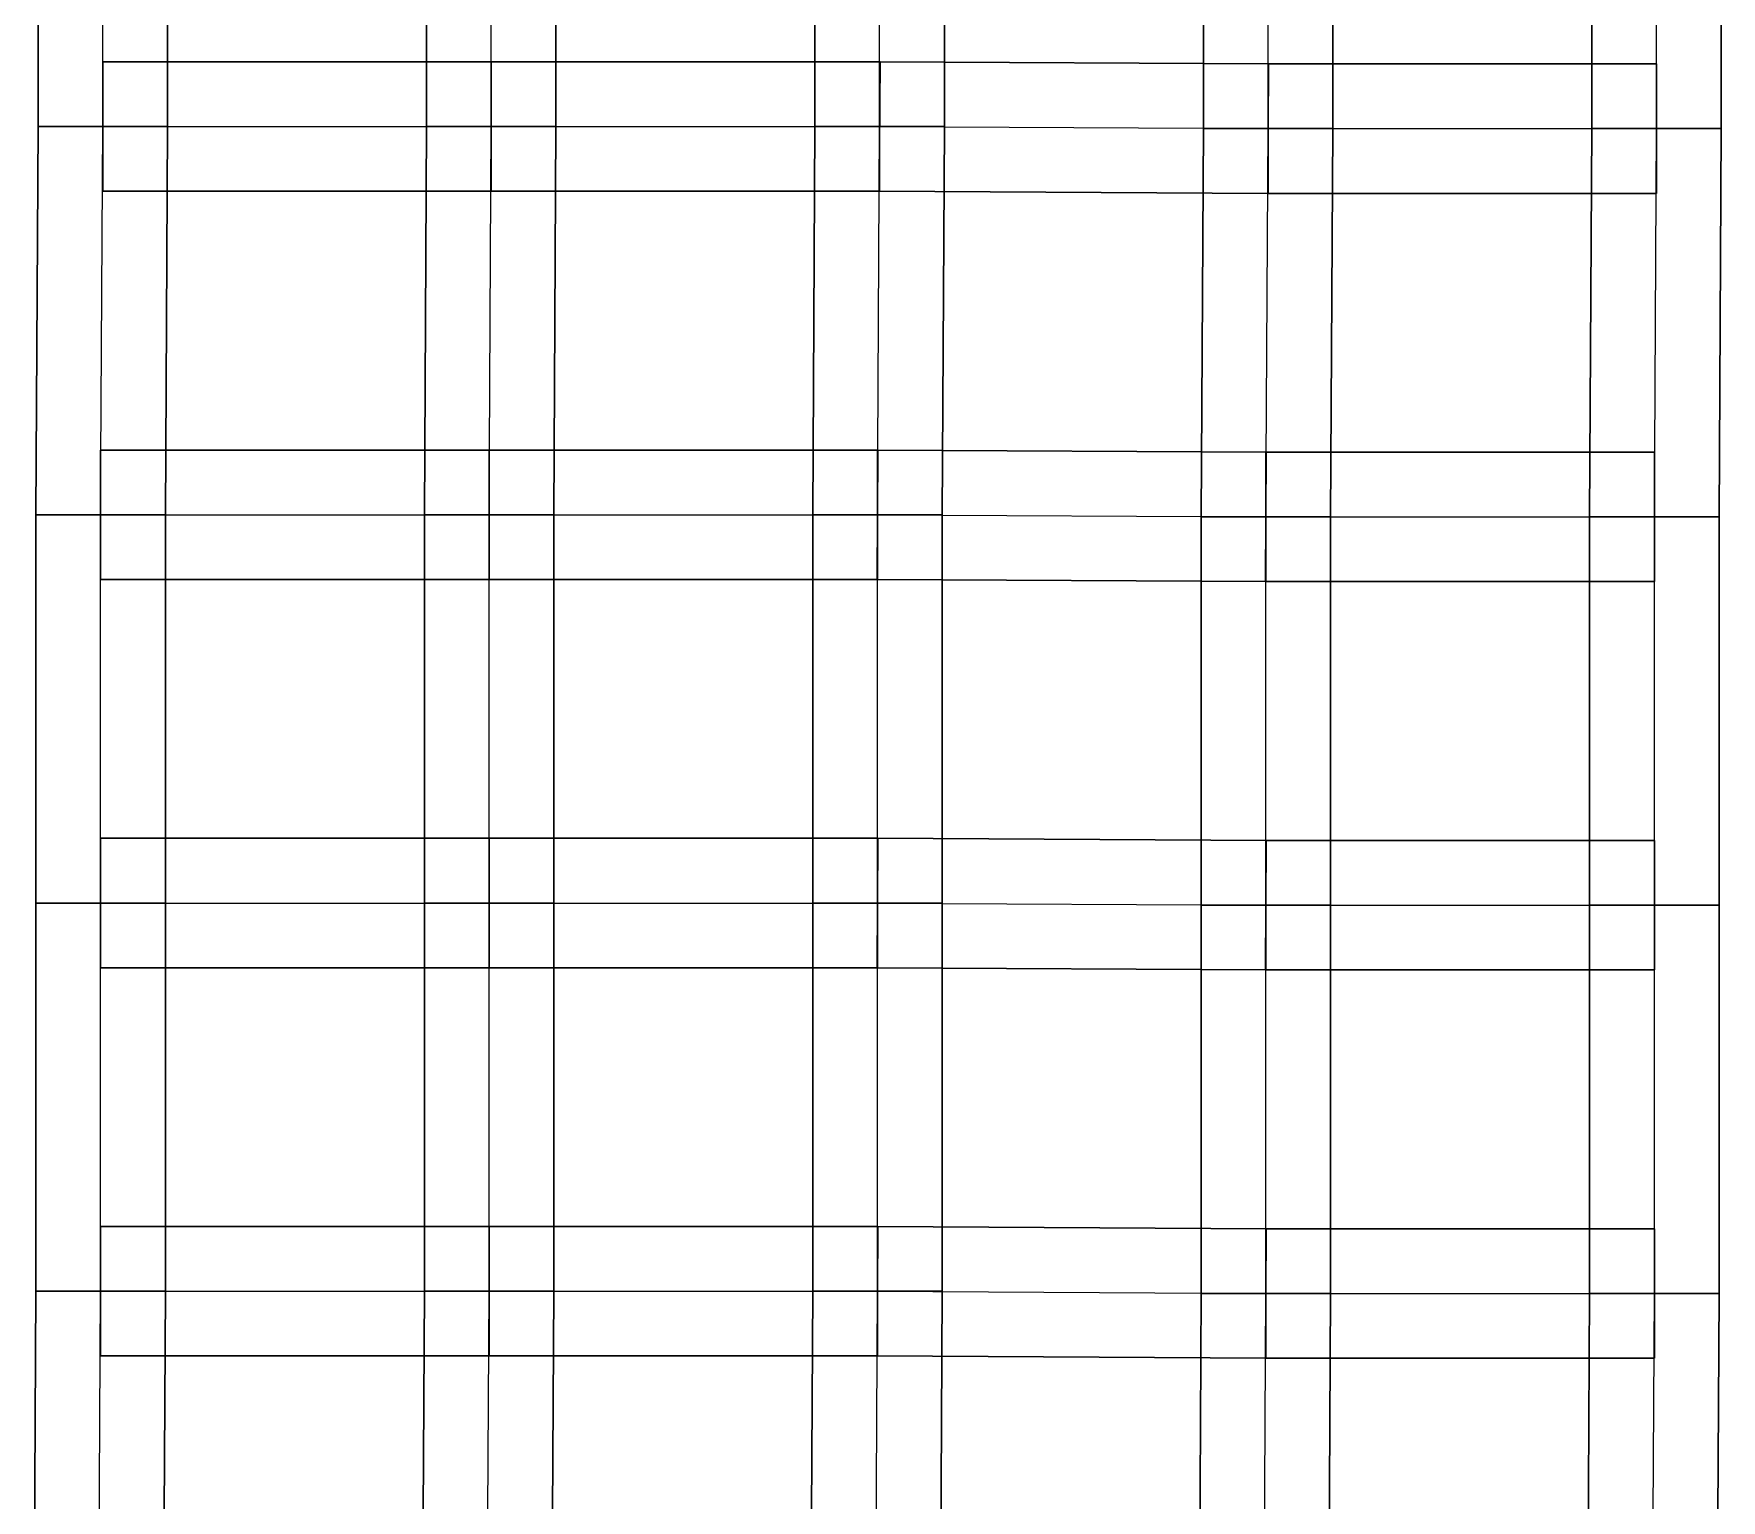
# Model space of a CAD drawing. Extents: x -300 to 609, y -118 to 2027.
# Drawn here: x -296.5 to -218.3, y 1765.5 to 1833.5 of the extents above; entities that cross this region are included whole.
import ezdxf

# ---------------------------------------------------------------- set-up
doc = ezdxf.new("R2010")
doc.units = 0

msp = doc.modelspace()

# ---------------------------------------------------------------- linework, layer by layer
at = {"layer": 'TUNNELS'}
for points in [[(-296.3, 1829.2, -1.5), (-290.3, 1829.2, -1.5), (-290.3, 1847.2, -1.5), (-296.3, 1847.2, -1.5)], [(-290.3, 1829.2, 1.5), (-296.3, 1829.2, 1.5), (-296.3, 1847.2, 1.5), (-290.3, 1847.2, 1.5)], [(-296.3, 1829.2, 1.5), (-296.3, 1829.2, -1.5), (-296.3, 1847.2, -1.5), (-296.3, 1847.2, 1.5)], [(-290.3, 1829.2, -1.5), (-290.3, 1829.2, 1.5), (-290.3, 1847.2, 1.5), (-290.3, 1847.2, -1.5)], [(-278.3, 1829.2, -1.5), (-272.3, 1829.2, -1.5), (-272.3, 1847.2, -1.5), (-278.3, 1847.2, -1.5)], [(-272.3, 1829.2, 1.5), (-278.3, 1829.2, 1.5), (-278.3, 1847.2, 1.5), (-272.3, 1847.2, 1.5)], [(-278.3, 1829.2, 1.5), (-278.3, 1829.2, -1.5), (-278.3, 1847.2, -1.5), (-278.3, 1847.2, 1.5)], [(-272.3, 1829.2, -1.5), (-272.3, 1829.2, 1.5), (-272.3, 1847.2, 1.5), (-272.3, 1847.2, -1.5)], [(-260.3, 1829.2, -1.5), (-254.3, 1829.2, -1.5), (-254.3, 1847.2, -1.5), (-260.3, 1847.2, -1.5)], [(-254.3, 1829.2, 1.5), (-260.3, 1829.2, 1.5), (-260.3, 1847.2, 1.5), (-254.3, 1847.2, 1.5)], [(-260.3, 1829.2, 1.5), (-260.3, 1829.2, -1.5), (-260.3, 1847.2, -1.5), (-260.3, 1847.2, 1.5)], [(-254.3, 1829.2, -1.5), (-254.3, 1829.2, 1.5), (-254.3, 1847.2, 1.5), (-254.3, 1847.2, -1.5)], [(-242.3, 1829.1, -1.5), (-236.3, 1829.1, -1.5), (-236.3, 1847.1, -1.5), (-242.3, 1847.1, -1.5)], [(-236.3, 1829.1, 1.5), (-242.3, 1829.1, 1.5), (-242.3, 1847.1, 1.5), (-236.3, 1847.1, 1.5)], [(-242.3, 1829.1, 1.5), (-242.3, 1829.1, -1.5), (-242.3, 1847.1, -1.5), (-242.3, 1847.1, 1.5)], [(-236.3, 1829.1, -1.5), (-236.3, 1829.1, 1.5), (-236.3, 1847.1, 1.5), (-236.3, 1847.1, -1.5)], [(-224.3, 1829.1, -1.5), (-218.3, 1829.1, -1.5), (-218.3, 1847.1, -1.5), (-224.3, 1847.1, -1.5)], [(-218.3, 1829.1, 1.5), (-224.3, 1829.1, 1.5), (-224.3, 1847.1, 1.5), (-218.3, 1847.1, 1.5)], [(-224.3, 1829.1, 1.5), (-224.3, 1829.1, -1.5), (-224.3, 1847.1, -1.5), (-224.3, 1847.1, 1.5)], [(-218.3, 1829.1, -1.5), (-218.3, 1829.1, 1.5), (-218.3, 1847.1, 1.5), (-218.3, 1847.1, -1.5)], [(-293.3, 1832.2, -1.5), (-293.3, 1826.2, -1.5), (-275.3, 1826.2, -1.5), (-275.3, 1832.2, -1.5)], [(-293.3, 1826.2, 1.5), (-293.3, 1832.2, 1.5), (-275.3, 1832.2, 1.5), (-275.3, 1826.2, 1.5)], [(-293.3, 1832.2, 1.5), (-293.3, 1832.2, -1.5), (-275.3, 1832.2, -1.5), (-275.3, 1832.2, 1.5)], [(-293.3, 1832.2, -1.5), (-293.3, 1826.2, -1.5), (-293.3, 1826.2, 1.5), (-293.3, 1832.2, 1.5)], [(-275.3, 1832.2, -1.5), (-275.3, 1832.2, 1.5), (-275.3, 1826.2, 1.5), (-275.3, 1826.2, -1.5)], [(-275.3, 1832.2, -1.5), (-275.3, 1826.2, -1.5), (-257.3, 1826.2, -1.5), (-257.3, 1832.2, -1.5)], [(-275.3, 1826.2, 1.5), (-275.3, 1832.2, 1.5), (-257.3, 1832.2, 1.5), (-257.3, 1826.2, 1.5)], [(-275.3, 1832.2, 1.5), (-275.3, 1832.2, -1.5), (-257.3, 1832.2, -1.5), (-257.3, 1832.2, 1.5)], [(-275.3, 1832.2, -1.5), (-275.3, 1826.2, -1.5), (-275.3, 1826.2, 1.5), (-275.3, 1832.2, 1.5)], [(-257.2833, 1832.2, -1.5), (-257.3167, 1826.2, -1.5), (-239.3167, 1826.1, -1.5), (-239.2833, 1832.1, -1.5)], [(-257.3167, 1826.2, 1.5), (-257.2833, 1832.2, 1.5), (-239.2833, 1832.1, 1.5), (-239.3167, 1826.1, 1.5)], [(-257.2833, 1832.2, -1.5), (-257.3167, 1826.2, -1.5), (-257.3167, 1826.2, 1.5), (-257.2833, 1832.2, 1.5)], [(-257.3, 1832.2, -1.5), (-257.3, 1832.2, 1.5), (-257.3, 1826.2, 1.5), (-257.3, 1826.2, -1.5)], [(-257.2833, 1832.2, 1.5), (-257.2833, 1832.2, -1.5), (-239.2833, 1832.1, -1.5), (-239.2833, 1832.1, 1.5)], [(-239.2833, 1832.1, -1.5), (-239.2833, 1832.1, 1.5), (-239.3167, 1826.1, 1.5), (-239.3167, 1826.1, -1.5)], [(-239.3, 1832.1, -1.5), (-239.3, 1826.1, -1.5), (-221.3, 1826.1, -1.5), (-221.3, 1832.1, -1.5)], [(-239.3, 1826.1, 1.5), (-239.3, 1832.1, 1.5), (-221.3, 1832.1, 1.5), (-221.3, 1826.1, 1.5)], [(-239.3, 1832.1, 1.5), (-239.3, 1832.1, -1.5), (-221.3, 1832.1, -1.5), (-221.3, 1832.1, 1.5)], [(-239.3, 1832.1, -1.5), (-239.3, 1826.1, -1.5), (-239.3, 1826.1, 1.5), (-239.3, 1832.1, 1.5)], [(-221.3, 1832.1, -1.5), (-221.3, 1832.1, 1.5), (-221.3, 1826.1, 1.5), (-221.3, 1826.1, -1.5)], [(-296.4, 1811.2167, -1.5), (-290.4, 1811.1833, -1.5), (-290.3, 1829.1833, -1.5), (-296.3, 1829.2167, -1.5)], [(-290.4, 1811.1833, 1.5), (-296.4, 1811.2167, 1.5), (-296.3, 1829.2167, 1.5), (-290.3, 1829.1833, 1.5)], [(-296.4, 1811.2167, 1.5), (-296.4, 1811.2167, -1.5), (-296.3, 1829.2167, -1.5), (-296.3, 1829.2167, 1.5)], [(-296.3, 1829.2167, -1.5), (-296.3, 1829.2167, 1.5), (-290.3, 1829.1833, 1.5), (-290.3, 1829.1833, -1.5)], [(-296.3, 1829.2, -1.5), (-290.3, 1829.2, -1.5), (-290.3, 1829.2, 1.5), (-296.3, 1829.2, 1.5)], [(-290.4, 1811.1833, -1.5), (-290.4, 1811.1833, 1.5), (-290.3, 1829.1833, 1.5), (-290.3, 1829.1833, -1.5)], [(-278.4, 1811.2167, -1.5), (-272.4, 1811.1833, -1.5), (-272.3, 1829.1833, -1.5), (-278.3, 1829.2167, -1.5)], [(-272.4, 1811.1833, 1.5), (-278.4, 1811.2167, 1.5), (-278.3, 1829.2167, 1.5), (-272.3, 1829.1833, 1.5)], [(-278.4, 1811.2167, 1.5), (-278.4, 1811.2167, -1.5), (-278.3, 1829.2167, -1.5), (-278.3, 1829.2167, 1.5)], [(-278.3, 1829.2167, -1.5), (-278.3, 1829.2167, 1.5), (-272.3, 1829.1833, 1.5), (-272.3, 1829.1833, -1.5)], [(-278.3, 1829.2, -1.5), (-272.3, 1829.2, -1.5), (-272.3, 1829.2, 1.5), (-278.3, 1829.2, 1.5)], [(-272.4, 1811.1833, -1.5), (-272.4, 1811.1833, 1.5), (-272.3, 1829.1833, 1.5), (-272.3, 1829.1833, -1.5)], [(-260.4, 1811.2167, -1.5), (-254.4, 1811.1833, -1.5), (-254.3, 1829.1833, -1.5), (-260.3, 1829.2167, -1.5)], [(-254.4, 1811.1833, 1.5), (-260.4, 1811.2167, 1.5), (-260.3, 1829.2167, 1.5), (-254.3, 1829.1833, 1.5)], [(-260.4, 1811.2167, 1.5), (-260.4, 1811.2167, -1.5), (-260.3, 1829.2167, -1.5), (-260.3, 1829.2167, 1.5)], [(-260.3, 1829.2167, -1.5), (-260.3, 1829.2167, 1.5), (-254.3, 1829.1833, 1.5), (-254.3, 1829.1833, -1.5)], [(-260.3, 1829.2, -1.5), (-254.3, 1829.2, -1.5), (-254.3, 1829.2, 1.5), (-260.3, 1829.2, 1.5)], [(-254.4, 1811.1833, -1.5), (-254.4, 1811.1833, 1.5), (-254.3, 1829.1833, 1.5), (-254.3, 1829.1833, -1.5)], [(-242.4, 1811.1167, -1.5), (-236.4, 1811.0833, -1.5), (-236.3, 1829.0833, -1.5), (-242.3, 1829.1167, -1.5)], [(-236.4, 1811.0833, 1.5), (-242.4, 1811.1167, 1.5), (-242.3, 1829.1167, 1.5), (-236.3, 1829.0833, 1.5)], [(-242.4, 1811.1167, 1.5), (-242.4, 1811.1167, -1.5), (-242.3, 1829.1167, -1.5), (-242.3, 1829.1167, 1.5)], [(-242.3, 1829.1167, -1.5), (-242.3, 1829.1167, 1.5), (-236.3, 1829.0833, 1.5), (-236.3, 1829.0833, -1.5)], [(-242.3, 1829.1, -1.5), (-236.3, 1829.1, -1.5), (-236.3, 1829.1, 1.5), (-242.3, 1829.1, 1.5)], [(-224.4, 1811.1167, -1.5), (-218.4, 1811.0833, -1.5), (-218.3, 1829.0833, -1.5), (-224.3, 1829.1167, -1.5)], [(-218.4, 1811.0833, 1.5), (-224.4, 1811.1167, 1.5), (-224.3, 1829.1167, 1.5), (-218.3, 1829.0833, 1.5)], [(-224.4, 1811.1167, 1.5), (-224.4, 1811.1167, -1.5), (-224.3, 1829.1167, -1.5), (-224.3, 1829.1167, 1.5)], [(-224.3, 1829.1167, -1.5), (-224.3, 1829.1167, 1.5), (-218.3, 1829.0833, 1.5), (-218.3, 1829.0833, -1.5)], [(-224.3, 1829.1, -1.5), (-218.3, 1829.1, -1.5), (-218.3, 1829.1, 1.5), (-224.3, 1829.1, 1.5)], [(-236.4, 1811.0833, -1.5), (-236.4, 1811.0833, 1.5), (-236.3, 1829.0833, 1.5), (-236.3, 1829.0833, -1.5)], [(-218.4, 1811.0833, -1.5), (-218.4, 1811.0833, 1.5), (-218.3, 1829.0833, 1.5), (-218.3, 1829.0833, -1.5)], [(-293.3, 1826.2, -1.5), (-293.3, 1826.2, 1.5), (-275.3, 1826.2, 1.5), (-275.3, 1826.2, -1.5)], [(-275.3, 1826.2, -1.5), (-275.3, 1826.2, 1.5), (-257.3, 1826.2, 1.5), (-257.3, 1826.2, -1.5)], [(-257.3167, 1826.2, -1.5), (-257.3167, 1826.2, 1.5), (-239.3167, 1826.1, 1.5), (-239.3167, 1826.1, -1.5)], [(-239.3, 1826.1, -1.5), (-239.3, 1826.1, 1.5), (-221.3, 1826.1, 1.5), (-221.3, 1826.1, -1.5)], [(-293.4, 1814.2, -1.5), (-293.4, 1808.2, -1.5), (-275.4, 1808.2, -1.5), (-275.4, 1814.2, -1.5)], [(-293.4, 1808.2, 1.5), (-293.4, 1814.2, 1.5), (-275.4, 1814.2, 1.5), (-275.4, 1808.2, 1.5)], [(-293.4, 1814.2, 1.5), (-293.4, 1814.2, -1.5), (-275.4, 1814.2, -1.5), (-275.4, 1814.2, 1.5)], [(-293.4, 1814.2, -1.5), (-293.4, 1808.2, -1.5), (-293.4, 1808.2, 1.5), (-293.4, 1814.2, 1.5)], [(-275.4, 1814.2, -1.5), (-275.4, 1814.2, 1.5), (-275.4, 1808.2, 1.5), (-275.4, 1808.2, -1.5)], [(-275.4, 1814.2, -1.5), (-275.4, 1808.2, -1.5), (-257.4, 1808.2, -1.5), (-257.4, 1814.2, -1.5)], [(-275.4, 1808.2, 1.5), (-275.4, 1814.2, 1.5), (-257.4, 1814.2, 1.5), (-257.4, 1808.2, 1.5)], [(-275.4, 1814.2, 1.5), (-275.4, 1814.2, -1.5), (-257.4, 1814.2, -1.5), (-257.4, 1814.2, 1.5)], [(-275.4, 1814.2, -1.5), (-275.4, 1808.2, -1.5), (-275.4, 1808.2, 1.5), (-275.4, 1814.2, 1.5)], [(-257.3833, 1814.2, -1.5), (-257.4167, 1808.2, -1.5), (-239.4167, 1808.1, -1.5), (-239.3833, 1814.1, -1.5)], [(-257.4167, 1808.2, 1.5), (-257.3833, 1814.2, 1.5), (-239.3833, 1814.1, 1.5), (-239.4167, 1808.1, 1.5)], [(-257.3833, 1814.2, -1.5), (-257.4167, 1808.2, -1.5), (-257.4167, 1808.2, 1.5), (-257.3833, 1814.2, 1.5)], [(-257.4, 1814.2, -1.5), (-257.4, 1814.2, 1.5), (-257.4, 1808.2, 1.5), (-257.4, 1808.2, -1.5)], [(-257.3833, 1814.2, 1.5), (-257.3833, 1814.2, -1.5), (-239.3833, 1814.1, -1.5), (-239.3833, 1814.1, 1.5)], [(-239.3833, 1814.1, -1.5), (-239.3833, 1814.1, 1.5), (-239.4167, 1808.1, 1.5), (-239.4167, 1808.1, -1.5)], [(-239.4, 1814.1, -1.5), (-239.4, 1808.1, -1.5), (-221.4, 1808.1, -1.5), (-221.4, 1814.1, -1.5)], [(-239.4, 1808.1, 1.5), (-239.4, 1814.1, 1.5), (-221.4, 1814.1, 1.5), (-221.4, 1808.1, 1.5)], [(-239.4, 1814.1, 1.5), (-239.4, 1814.1, -1.5), (-221.4, 1814.1, -1.5), (-221.4, 1814.1, 1.5)], [(-239.4, 1814.1, -1.5), (-239.4, 1808.1, -1.5), (-239.4, 1808.1, 1.5), (-239.4, 1814.1, 1.5)], [(-221.4, 1814.1, -1.5), (-221.4, 1814.1, 1.5), (-221.4, 1808.1, 1.5), (-221.4, 1808.1, -1.5)], [(-296.4, 1811.2167, -1.5), (-290.4, 1811.1833, -1.5), (-290.4, 1811.1833, 1.5), (-296.4, 1811.2167, 1.5)], [(-296.4, 1793.2, -1.5), (-290.4, 1793.2, -1.5), (-290.4, 1811.2, -1.5), (-296.4, 1811.2, -1.5)], [(-290.4, 1793.2, 1.5), (-296.4, 1793.2, 1.5), (-296.4, 1811.2, 1.5), (-290.4, 1811.2, 1.5)], [(-296.4, 1793.2, 1.5), (-296.4, 1793.2, -1.5), (-296.4, 1811.2, -1.5), (-296.4, 1811.2, 1.5)], [(-296.4, 1811.2, -1.5), (-296.4, 1811.2, 1.5), (-290.4, 1811.2, 1.5), (-290.4, 1811.2, -1.5)], [(-290.4, 1793.2, -1.5), (-290.4, 1793.2, 1.5), (-290.4, 1811.2, 1.5), (-290.4, 1811.2, -1.5)], [(-278.4, 1811.2167, -1.5), (-272.4, 1811.1833, -1.5), (-272.4, 1811.1833, 1.5), (-278.4, 1811.2167, 1.5)], [(-278.4, 1793.2, -1.5), (-272.4, 1793.2, -1.5), (-272.4, 1811.2, -1.5), (-278.4, 1811.2, -1.5)], [(-272.4, 1793.2, 1.5), (-278.4, 1793.2, 1.5), (-278.4, 1811.2, 1.5), (-272.4, 1811.2, 1.5)], [(-278.4, 1793.2, 1.5), (-278.4, 1793.2, -1.5), (-278.4, 1811.2, -1.5), (-278.4, 1811.2, 1.5)], [(-278.4, 1811.2, -1.5), (-278.4, 1811.2, 1.5), (-272.4, 1811.2, 1.5), (-272.4, 1811.2, -1.5)], [(-272.4, 1793.2, -1.5), (-272.4, 1793.2, 1.5), (-272.4, 1811.2, 1.5), (-272.4, 1811.2, -1.5)], [(-260.4, 1811.2167, -1.5), (-254.4, 1811.1833, -1.5), (-254.4, 1811.1833, 1.5), (-260.4, 1811.2167, 1.5)], [(-260.4, 1793.2, -1.5), (-254.4, 1793.2, -1.5), (-254.4, 1811.2, -1.5), (-260.4, 1811.2, -1.5)], [(-254.4, 1793.2, 1.5), (-260.4, 1793.2, 1.5), (-260.4, 1811.2, 1.5), (-254.4, 1811.2, 1.5)], [(-260.4, 1793.2, 1.5), (-260.4, 1793.2, -1.5), (-260.4, 1811.2, -1.5), (-260.4, 1811.2, 1.5)], [(-260.4, 1811.2, -1.5), (-260.4, 1811.2, 1.5), (-254.4, 1811.2, 1.5), (-254.4, 1811.2, -1.5)], [(-254.4, 1793.2, -1.5), (-254.4, 1793.2, 1.5), (-254.4, 1811.2, 1.5), (-254.4, 1811.2, -1.5)], [(-242.4, 1811.1167, -1.5), (-236.4, 1811.0833, -1.5), (-236.4, 1811.0833, 1.5), (-242.4, 1811.1167, 1.5)], [(-224.4, 1811.1167, -1.5), (-218.4, 1811.0833, -1.5), (-218.4, 1811.0833, 1.5), (-224.4, 1811.1167, 1.5)], [(-242.4, 1793.1, -1.5), (-236.4, 1793.1, -1.5), (-236.4, 1811.1, -1.5), (-242.4, 1811.1, -1.5)], [(-236.4, 1793.1, 1.5), (-242.4, 1793.1, 1.5), (-242.4, 1811.1, 1.5), (-236.4, 1811.1, 1.5)], [(-242.4, 1793.1, 1.5), (-242.4, 1793.1, -1.5), (-242.4, 1811.1, -1.5), (-242.4, 1811.1, 1.5)], [(-242.4, 1811.1, -1.5), (-242.4, 1811.1, 1.5), (-236.4, 1811.1, 1.5), (-236.4, 1811.1, -1.5)], [(-236.4, 1793.1, -1.5), (-236.4, 1793.1, 1.5), (-236.4, 1811.1, 1.5), (-236.4, 1811.1, -1.5)], [(-224.4, 1793.1, -1.5), (-218.4, 1793.1, -1.5), (-218.4, 1811.1, -1.5), (-224.4, 1811.1, -1.5)], [(-218.4, 1793.1, 1.5), (-224.4, 1793.1, 1.5), (-224.4, 1811.1, 1.5), (-218.4, 1811.1, 1.5)], [(-224.4, 1793.1, 1.5), (-224.4, 1793.1, -1.5), (-224.4, 1811.1, -1.5), (-224.4, 1811.1, 1.5)], [(-224.4, 1811.1, -1.5), (-224.4, 1811.1, 1.5), (-218.4, 1811.1, 1.5), (-218.4, 1811.1, -1.5)], [(-218.4, 1793.1, -1.5), (-218.4, 1793.1, 1.5), (-218.4, 1811.1, 1.5), (-218.4, 1811.1, -1.5)], [(-293.4, 1808.2, -1.5), (-293.4, 1808.2, 1.5), (-275.4, 1808.2, 1.5), (-275.4, 1808.2, -1.5)], [(-275.4, 1808.2, -1.5), (-275.4, 1808.2, 1.5), (-257.4, 1808.2, 1.5), (-257.4, 1808.2, -1.5)], [(-257.4167, 1808.2, -1.5), (-257.4167, 1808.2, 1.5), (-239.4167, 1808.1, 1.5), (-239.4167, 1808.1, -1.5)], [(-239.4, 1808.1, -1.5), (-239.4, 1808.1, 1.5), (-221.4, 1808.1, 1.5), (-221.4, 1808.1, -1.5)], [(-293.4, 1796.2, -1.5), (-293.4, 1790.2, -1.5), (-275.4, 1790.2, -1.5), (-275.4, 1796.2, -1.5)], [(-293.4, 1790.2, 1.5), (-293.4, 1796.2, 1.5), (-275.4, 1796.2, 1.5), (-275.4, 1790.2, 1.5)], [(-293.4, 1796.2, 1.5), (-293.4, 1796.2, -1.5), (-275.4, 1796.2, -1.5), (-275.4, 1796.2, 1.5)], [(-293.4, 1796.2, -1.5), (-293.4, 1790.2, -1.5), (-293.4, 1790.2, 1.5), (-293.4, 1796.2, 1.5)], [(-275.4, 1796.2, -1.5), (-275.4, 1796.2, 1.5), (-275.4, 1790.2, 1.5), (-275.4, 1790.2, -1.5)], [(-275.4, 1796.2, -1.5), (-275.4, 1790.2, -1.5), (-257.4, 1790.2, -1.5), (-257.4, 1796.2, -1.5)], [(-275.4, 1790.2, 1.5), (-275.4, 1796.2, 1.5), (-257.4, 1796.2, 1.5), (-257.4, 1790.2, 1.5)], [(-275.4, 1796.2, 1.5), (-275.4, 1796.2, -1.5), (-257.4, 1796.2, -1.5), (-257.4, 1796.2, 1.5)], [(-275.4, 1796.2, -1.5), (-275.4, 1790.2, -1.5), (-275.4, 1790.2, 1.5), (-275.4, 1796.2, 1.5)], [(-257.3833, 1796.2, -1.5), (-257.4167, 1790.2, -1.5), (-239.4167, 1790.1, -1.5), (-239.3833, 1796.1, -1.5)], [(-257.4167, 1790.2, 1.5), (-257.3833, 1796.2, 1.5), (-239.3833, 1796.1, 1.5), (-239.4167, 1790.1, 1.5)], [(-257.3833, 1796.2, -1.5), (-257.4167, 1790.2, -1.5), (-257.4167, 1790.2, 1.5), (-257.3833, 1796.2, 1.5)], [(-257.4, 1796.2, -1.5), (-257.4, 1796.2, 1.5), (-257.4, 1790.2, 1.5), (-257.4, 1790.2, -1.5)], [(-257.3833, 1796.2, 1.5), (-257.3833, 1796.2, -1.5), (-239.3833, 1796.1, -1.5), (-239.3833, 1796.1, 1.5)], [(-239.3833, 1796.1, -1.5), (-239.3833, 1796.1, 1.5), (-239.4167, 1790.1, 1.5), (-239.4167, 1790.1, -1.5)], [(-239.4, 1796.1, -1.5), (-239.4, 1790.1, -1.5), (-221.4, 1790.1, -1.5), (-221.4, 1796.1, -1.5)], [(-239.4, 1790.1, 1.5), (-239.4, 1796.1, 1.5), (-221.4, 1796.1, 1.5), (-221.4, 1790.1, 1.5)], [(-239.4, 1796.1, 1.5), (-239.4, 1796.1, -1.5), (-221.4, 1796.1, -1.5), (-221.4, 1796.1, 1.5)], [(-239.4, 1796.1, -1.5), (-239.4, 1790.1, -1.5), (-239.4, 1790.1, 1.5), (-239.4, 1796.1, 1.5)], [(-221.4, 1796.1, -1.5), (-221.4, 1796.1, 1.5), (-221.4, 1790.1, 1.5), (-221.4, 1790.1, -1.5)], [(-296.4, 1775.2, -1.5), (-290.4, 1775.2, -1.5), (-290.4, 1793.2, -1.5), (-296.4, 1793.2, -1.5)], [(-290.4, 1775.2, 1.5), (-296.4, 1775.2, 1.5), (-296.4, 1793.2, 1.5), (-290.4, 1793.2, 1.5)], [(-296.4, 1775.2, 1.5), (-296.4, 1775.2, -1.5), (-296.4, 1793.2, -1.5), (-296.4, 1793.2, 1.5)], [(-296.4, 1793.2, -1.5), (-296.4, 1793.2, 1.5), (-290.4, 1793.2, 1.5), (-290.4, 1793.2, -1.5)], [(-296.4, 1793.2, -1.5), (-290.4, 1793.2, -1.5), (-290.4, 1793.2, 1.5), (-296.4, 1793.2, 1.5)], [(-290.4, 1775.2, -1.5), (-290.4, 1775.2, 1.5), (-290.4, 1793.2, 1.5), (-290.4, 1793.2, -1.5)], [(-278.4, 1775.2, -1.5), (-272.4, 1775.2, -1.5), (-272.4, 1793.2, -1.5), (-278.4, 1793.2, -1.5)], [(-272.4, 1775.2, 1.5), (-278.4, 1775.2, 1.5), (-278.4, 1793.2, 1.5), (-272.4, 1793.2, 1.5)], [(-278.4, 1775.2, 1.5), (-278.4, 1775.2, -1.5), (-278.4, 1793.2, -1.5), (-278.4, 1793.2, 1.5)], [(-278.4, 1793.2, -1.5), (-278.4, 1793.2, 1.5), (-272.4, 1793.2, 1.5), (-272.4, 1793.2, -1.5)], [(-278.4, 1793.2, -1.5), (-272.4, 1793.2, -1.5), (-272.4, 1793.2, 1.5), (-278.4, 1793.2, 1.5)], [(-272.4, 1775.2, -1.5), (-272.4, 1775.2, 1.5), (-272.4, 1793.2, 1.5), (-272.4, 1793.2, -1.5)], [(-260.4, 1775.2, -1.5), (-254.4, 1775.2, -1.5), (-254.4, 1793.2, -1.5), (-260.4, 1793.2, -1.5)], [(-254.4, 1775.2, 1.5), (-260.4, 1775.2, 1.5), (-260.4, 1793.2, 1.5), (-254.4, 1793.2, 1.5)], [(-260.4, 1775.2, 1.5), (-260.4, 1775.2, -1.5), (-260.4, 1793.2, -1.5), (-260.4, 1793.2, 1.5)], [(-260.4, 1793.2, -1.5), (-260.4, 1793.2, 1.5), (-254.4, 1793.2, 1.5), (-254.4, 1793.2, -1.5)], [(-260.4, 1793.2, -1.5), (-254.4, 1793.2, -1.5), (-254.4, 1793.2, 1.5), (-260.4, 1793.2, 1.5)], [(-254.4, 1775.2, -1.5), (-254.4, 1775.2, 1.5), (-254.4, 1793.2, 1.5), (-254.4, 1793.2, -1.5)], [(-242.4, 1775.1, -1.5), (-236.4, 1775.1, -1.5), (-236.4, 1793.1, -1.5), (-242.4, 1793.1, -1.5)], [(-236.4, 1775.1, 1.5), (-242.4, 1775.1, 1.5), (-242.4, 1793.1, 1.5), (-236.4, 1793.1, 1.5)], [(-242.4, 1775.1, 1.5), (-242.4, 1775.1, -1.5), (-242.4, 1793.1, -1.5), (-242.4, 1793.1, 1.5)], [(-242.4, 1793.1, -1.5), (-242.4, 1793.1, 1.5), (-236.4, 1793.1, 1.5), (-236.4, 1793.1, -1.5)], [(-242.4, 1793.1, -1.5), (-236.4, 1793.1, -1.5), (-236.4, 1793.1, 1.5), (-242.4, 1793.1, 1.5)], [(-236.4, 1775.1, -1.5), (-236.4, 1775.1, 1.5), (-236.4, 1793.1, 1.5), (-236.4, 1793.1, -1.5)], [(-224.4, 1775.1, -1.5), (-218.4, 1775.1, -1.5), (-218.4, 1793.1, -1.5), (-224.4, 1793.1, -1.5)], [(-218.4, 1775.1, 1.5), (-224.4, 1775.1, 1.5), (-224.4, 1793.1, 1.5), (-218.4, 1793.1, 1.5)], [(-224.4, 1775.1, 1.5), (-224.4, 1775.1, -1.5), (-224.4, 1793.1, -1.5), (-224.4, 1793.1, 1.5)], [(-224.4, 1793.1, -1.5), (-224.4, 1793.1, 1.5), (-218.4, 1793.1, 1.5), (-218.4, 1793.1, -1.5)], [(-224.4, 1793.1, -1.5), (-218.4, 1793.1, -1.5), (-218.4, 1793.1, 1.5), (-224.4, 1793.1, 1.5)], [(-218.4, 1775.1, -1.5), (-218.4, 1775.1, 1.5), (-218.4, 1793.1, 1.5), (-218.4, 1793.1, -1.5)], [(-293.4, 1790.2, -1.5), (-293.4, 1790.2, 1.5), (-275.4, 1790.2, 1.5), (-275.4, 1790.2, -1.5)], [(-275.4, 1790.2, -1.5), (-275.4, 1790.2, 1.5), (-257.4, 1790.2, 1.5), (-257.4, 1790.2, -1.5)], [(-257.4167, 1790.2, -1.5), (-257.4167, 1790.2, 1.5), (-239.4167, 1790.1, 1.5), (-239.4167, 1790.1, -1.5)], [(-239.4, 1790.1, -1.5), (-239.4, 1790.1, 1.5), (-221.4, 1790.1, 1.5), (-221.4, 1790.1, -1.5)], [(-293.4, 1778.2, -1.5), (-293.4, 1772.2, -1.5), (-275.4, 1772.2, -1.5), (-275.4, 1778.2, -1.5)], [(-293.4, 1772.2, 1.5), (-293.4, 1778.2, 1.5), (-275.4, 1778.2, 1.5), (-275.4, 1772.2, 1.5)], [(-293.4, 1778.2, 1.5), (-293.4, 1778.2, -1.5), (-275.4, 1778.2, -1.5), (-275.4, 1778.2, 1.5)], [(-293.4, 1778.2, -1.5), (-293.4, 1772.2, -1.5), (-293.4, 1772.2, 1.5), (-293.4, 1778.2, 1.5)], [(-275.4, 1778.2, -1.5), (-275.4, 1778.2, 1.5), (-275.4, 1772.2, 1.5), (-275.4, 1772.2, -1.5)], [(-275.4, 1778.2, -1.5), (-275.4, 1772.2, -1.5), (-257.4, 1772.2, -1.5), (-257.4, 1778.2, -1.5)], [(-275.4, 1772.2, 1.5), (-275.4, 1778.2, 1.5), (-257.4, 1778.2, 1.5), (-257.4, 1772.2, 1.5)], [(-275.4, 1778.2, 1.5), (-275.4, 1778.2, -1.5), (-257.4, 1778.2, -1.5), (-257.4, 1778.2, 1.5)], [(-275.4, 1778.2, -1.5), (-275.4, 1772.2, -1.5), (-275.4, 1772.2, 1.5), (-275.4, 1778.2, 1.5)], [(-257.3833, 1778.2, -1.5), (-257.4167, 1772.2, -1.5), (-239.4167, 1772.1, -1.5), (-239.3833, 1778.1, -1.5)], [(-257.4167, 1772.2, 1.5), (-257.3833, 1778.2, 1.5), (-239.3833, 1778.1, 1.5), (-239.4167, 1772.1, 1.5)], [(-257.3833, 1778.2, -1.5), (-257.4167, 1772.2, -1.5), (-257.4167, 1772.2, 1.5), (-257.3833, 1778.2, 1.5)], [(-257.4, 1778.2, -1.5), (-257.4, 1778.2, 1.5), (-257.4, 1772.2, 1.5), (-257.4, 1772.2, -1.5)], [(-257.3833, 1778.2, 1.5), (-257.3833, 1778.2, -1.5), (-239.3833, 1778.1, -1.5), (-239.3833, 1778.1, 1.5)], [(-239.3833, 1778.1, -1.5), (-239.3833, 1778.1, 1.5), (-239.4167, 1772.1, 1.5), (-239.4167, 1772.1, -1.5)], [(-239.4, 1778.1, -1.5), (-239.4, 1772.1, -1.5), (-221.4, 1772.1, -1.5), (-221.4, 1778.1, -1.5)], [(-239.4, 1772.1, 1.5), (-239.4, 1778.1, 1.5), (-221.4, 1778.1, 1.5), (-221.4, 1772.1, 1.5)], [(-239.4, 1778.1, 1.5), (-239.4, 1778.1, -1.5), (-221.4, 1778.1, -1.5), (-221.4, 1778.1, 1.5)], [(-239.4, 1778.1, -1.5), (-239.4, 1772.1, -1.5), (-239.4, 1772.1, 1.5), (-239.4, 1778.1, 1.5)], [(-221.4, 1778.1, -1.5), (-221.4, 1778.1, 1.5), (-221.4, 1772.1, 1.5), (-221.4, 1772.1, -1.5)], [(-296.5, 1757.2167, -1.5), (-290.5, 1757.1833, -1.5), (-290.4, 1775.1833, -1.5), (-296.4, 1775.2167, -1.5)], [(-290.5, 1757.1833, 1.5), (-296.5, 1757.2167, 1.5), (-296.4, 1775.2167, 1.5), (-290.4, 1775.1833, 1.5)], [(-296.5, 1757.2167, 1.5), (-296.5, 1757.2167, -1.5), (-296.4, 1775.2167, -1.5), (-296.4, 1775.2167, 1.5)], [(-296.4, 1775.2167, -1.5), (-296.4, 1775.2167, 1.5), (-290.4, 1775.1833, 1.5), (-290.4, 1775.1833, -1.5)], [(-296.4, 1775.2, -1.5), (-290.4, 1775.2, -1.5), (-290.4, 1775.2, 1.5), (-296.4, 1775.2, 1.5)], [(-290.5, 1757.1833, -1.5), (-290.5, 1757.1833, 1.5), (-290.4, 1775.1833, 1.5), (-290.4, 1775.1833, -1.5)], [(-278.5, 1757.2167, -1.5), (-272.5, 1757.1833, -1.5), (-272.4, 1775.1833, -1.5), (-278.4, 1775.2167, -1.5)], [(-272.5, 1757.1833, 1.5), (-278.5, 1757.2167, 1.5), (-278.4, 1775.2167, 1.5), (-272.4, 1775.1833, 1.5)], [(-278.5, 1757.2167, 1.5), (-278.5, 1757.2167, -1.5), (-278.4, 1775.2167, -1.5), (-278.4, 1775.2167, 1.5)], [(-278.4, 1775.2167, -1.5), (-278.4, 1775.2167, 1.5), (-272.4, 1775.1833, 1.5), (-272.4, 1775.1833, -1.5)], [(-278.4, 1775.2, -1.5), (-272.4, 1775.2, -1.5), (-272.4, 1775.2, 1.5), (-278.4, 1775.2, 1.5)], [(-272.5, 1757.1833, -1.5), (-272.5, 1757.1833, 1.5), (-272.4, 1775.1833, 1.5), (-272.4, 1775.1833, -1.5)], [(-260.5, 1757.2167, -1.5), (-254.5, 1757.1833, -1.5), (-254.4, 1775.1833, -1.5), (-260.4, 1775.2167, -1.5)], [(-254.5, 1757.1833, 1.5), (-260.5, 1757.2167, 1.5), (-260.4, 1775.2167, 1.5), (-254.4, 1775.1833, 1.5)], [(-260.5, 1757.2167, 1.5), (-260.5, 1757.2167, -1.5), (-260.4, 1775.2167, -1.5), (-260.4, 1775.2167, 1.5)], [(-260.4, 1775.2167, -1.5), (-260.4, 1775.2167, 1.5), (-254.4, 1775.1833, 1.5), (-254.4, 1775.1833, -1.5)], [(-260.4, 1775.2, -1.5), (-254.4, 1775.2, -1.5), (-254.4, 1775.2, 1.5), (-260.4, 1775.2, 1.5)], [(-254.5, 1757.1833, -1.5), (-254.5, 1757.1833, 1.5), (-254.4, 1775.1833, 1.5), (-254.4, 1775.1833, -1.5)], [(-242.5, 1757.1167, -1.5), (-236.5, 1757.0833, -1.5), (-236.4, 1775.0833, -1.5), (-242.4, 1775.1167, -1.5)], [(-236.5, 1757.0833, 1.5), (-242.5, 1757.1167, 1.5), (-242.4, 1775.1167, 1.5), (-236.4, 1775.0833, 1.5)], [(-242.5, 1757.1167, 1.5), (-242.5, 1757.1167, -1.5), (-242.4, 1775.1167, -1.5), (-242.4, 1775.1167, 1.5)], [(-242.4, 1775.1167, -1.5), (-242.4, 1775.1167, 1.5), (-236.4, 1775.0833, 1.5), (-236.4, 1775.0833, -1.5)], [(-242.4, 1775.1, -1.5), (-236.4, 1775.1, -1.5), (-236.4, 1775.1, 1.5), (-242.4, 1775.1, 1.5)], [(-236.5, 1757.0833, -1.5), (-236.5, 1757.0833, 1.5), (-236.4, 1775.0833, 1.5), (-236.4, 1775.0833, -1.5)], [(-224.5, 1757.1167, -1.5), (-218.5, 1757.0833, -1.5), (-218.4, 1775.0833, -1.5), (-224.4, 1775.1167, -1.5)], [(-218.5, 1757.0833, 1.5), (-224.5, 1757.1167, 1.5), (-224.4, 1775.1167, 1.5), (-218.4, 1775.0833, 1.5)], [(-224.5, 1757.1167, 1.5), (-224.5, 1757.1167, -1.5), (-224.4, 1775.1167, -1.5), (-224.4, 1775.1167, 1.5)], [(-224.4, 1775.1167, -1.5), (-224.4, 1775.1167, 1.5), (-218.4, 1775.0833, 1.5), (-218.4, 1775.0833, -1.5)], [(-224.4, 1775.1, -1.5), (-218.4, 1775.1, -1.5), (-218.4, 1775.1, 1.5), (-224.4, 1775.1, 1.5)], [(-218.5, 1757.0833, -1.5), (-218.5, 1757.0833, 1.5), (-218.4, 1775.0833, 1.5), (-218.4, 1775.0833, -1.5)], [(-293.4, 1772.2, -1.5), (-293.4, 1772.2, 1.5), (-275.4, 1772.2, 1.5), (-275.4, 1772.2, -1.5)], [(-275.4, 1772.2, -1.5), (-275.4, 1772.2, 1.5), (-257.4, 1772.2, 1.5), (-257.4, 1772.2, -1.5)], [(-257.4167, 1772.2, -1.5), (-257.4167, 1772.2, 1.5), (-239.4167, 1772.1, 1.5), (-239.4167, 1772.1, -1.5)], [(-239.4, 1772.1, -1.5), (-239.4, 1772.1, 1.5), (-221.4, 1772.1, 1.5), (-221.4, 1772.1, -1.5)]]:
    msp.add_3dface(points, dxfattribs=at)
at = {"layer": 'TUNNELS_CL'}
for points in [[(-293.3, 1829.2, 0), (-293.3, 1847.2, 0)], [(-275.3, 1829.2, 0), (-275.3, 1847.2, 0)], [(-257.3, 1829.2, 0), (-257.3, 1847.2, 0)], [(-239.3, 1829.1, 0), (-239.3, 1847.1, 0)], [(-221.3, 1829.1, 0), (-221.3, 1847.1, 0)], [(-293.4, 1811.2, 0), (-293.3, 1829.2, 0)], [(-293.3, 1829.2, 0), (-275.3, 1829.2, 0)], [(-275.4, 1811.2, 0), (-275.3, 1829.2, 0)], [(-275.3, 1829.2, 0), (-257.3, 1829.2, 0)], [(-257.4, 1811.2, 0), (-257.3, 1829.2, 0)], [(-257.3, 1829.2, 0), (-239.3, 1829.1, 0)], [(-239.4, 1811.1, 0), (-239.3, 1829.1, 0)], [(-239.3, 1829.1, 0), (-221.3, 1829.1, 0)], [(-221.4, 1811.1, 0), (-221.3, 1829.1, 0)], [(-293.4, 1793.2, 0), (-293.4, 1811.2, 0)], [(-293.4, 1811.2, 0), (-275.4, 1811.2, 0)], [(-275.4, 1793.2, 0), (-275.4, 1811.2, 0)], [(-275.4, 1811.2, 0), (-257.4, 1811.2, 0)], [(-257.4, 1793.2, 0), (-257.4, 1811.2, 0)], [(-257.4, 1811.2, 0), (-239.4, 1811.1, 0)], [(-239.4, 1793.1, 0), (-239.4, 1811.1, 0)], [(-239.4, 1811.1, 0), (-221.4, 1811.1, 0)], [(-221.4, 1793.1, 0), (-221.4, 1811.1, 0)], [(-293.4, 1775.2, 0), (-293.4, 1793.2, 0)], [(-293.4, 1793.2, 0), (-275.4, 1793.2, 0)], [(-275.4, 1775.2, 0), (-275.4, 1793.2, 0)], [(-275.4, 1793.2, 0), (-257.4, 1793.2, 0)], [(-257.4, 1775.2, 0), (-257.4, 1793.2, 0)], [(-257.4, 1793.2, 0), (-239.4, 1793.1, 0)], [(-239.4, 1775.1, 0), (-239.4, 1793.1, 0)], [(-239.4, 1793.1, 0), (-221.4, 1793.1, 0)], [(-221.4, 1775.1, 0), (-221.4, 1793.1, 0)], [(-293.5, 1757.2, 0), (-293.4, 1775.2, 0)], [(-293.4, 1775.2, 0), (-275.4, 1775.2, 0)], [(-275.5, 1757.2, 0), (-275.4, 1775.2, 0)], [(-275.4, 1775.2, 0), (-257.4, 1775.2, 0)], [(-257.5, 1757.2, 0), (-257.4, 1775.2, 0)], [(-257.4, 1775.2, 0), (-239.4, 1775.1, 0)], [(-239.5, 1757.1, 0), (-239.4, 1775.1, 0)], [(-239.4, 1775.1, 0), (-221.4, 1775.1, 0)], [(-221.5, 1757.1, 0), (-221.4, 1775.1, 0)]]:
    msp.add_polyline3d(points, dxfattribs=at)

doc.saveas('drawing.dxf')
